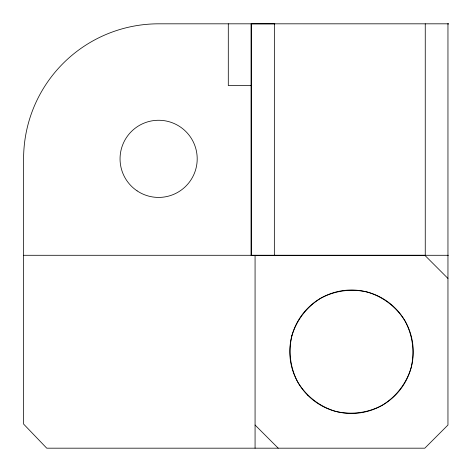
<?xml version="1.0" encoding="UTF-8"?>
<svg xmlns="http://www.w3.org/2000/svg" width="472" height="472" viewBox="0 0 472 472"><rect width="100%" height="100%" fill="white"/><g stroke="black" fill="none" stroke-linecap="round" stroke-linejoin="round"><path stroke-width="0.71" d="M425.254 23.818L425.254 255.287L251.198 255.317L251.21 23.818L274.798 23.836M274.344 255.317L274.356 23.824M251.198 255.317L251.21 23.818M447.957 23.824L158.621 23.818A135.022 135.022 0 0 0 23.6 158.846L23.6 424.068L46.746 448.182L424.812 448.182L447.957 425.03L447.957 23.818L448.4 23.824M447.957 23.919L448.4 23.919M251.21 85.544L228.295 85.544L228.295 23.818M23.6 255.287L448.4 255.293M424.812 255.287L447.957 278.439M255.069 425.03L278.214 448.182M255.069 255.287L255.069 448.182M291.891 335.757C288.132 351.611 290.321 368.26 298.056 382.597C306.611 396.462 319.928 406.687 335.539 411.354C351.392 415.118 368.036 412.923 382.379 405.188C396.244 396.639 406.469 383.317 411.136 367.712C414.894 351.858 412.705 335.208 404.97 320.871C396.421 307.007 383.099 296.782 367.487 292.115C351.64 288.351 334.99 290.546 320.653 298.28C306.782 306.829 296.563 320.152 291.891 335.757M137.098 190.859A38.58 38.58 0 0 0 197.113 161.483A38.58 38.58 0 0 0 141.665 124.195A38.58 38.58 0 0 0 137.098 190.859M307.868 395.383A61.726 61.726 0 0 0 411.136 367.712A61.726 61.726 0 0 0 335.539 292.115A61.726 61.726 0 0 0 307.868 395.383"/></g></svg>
